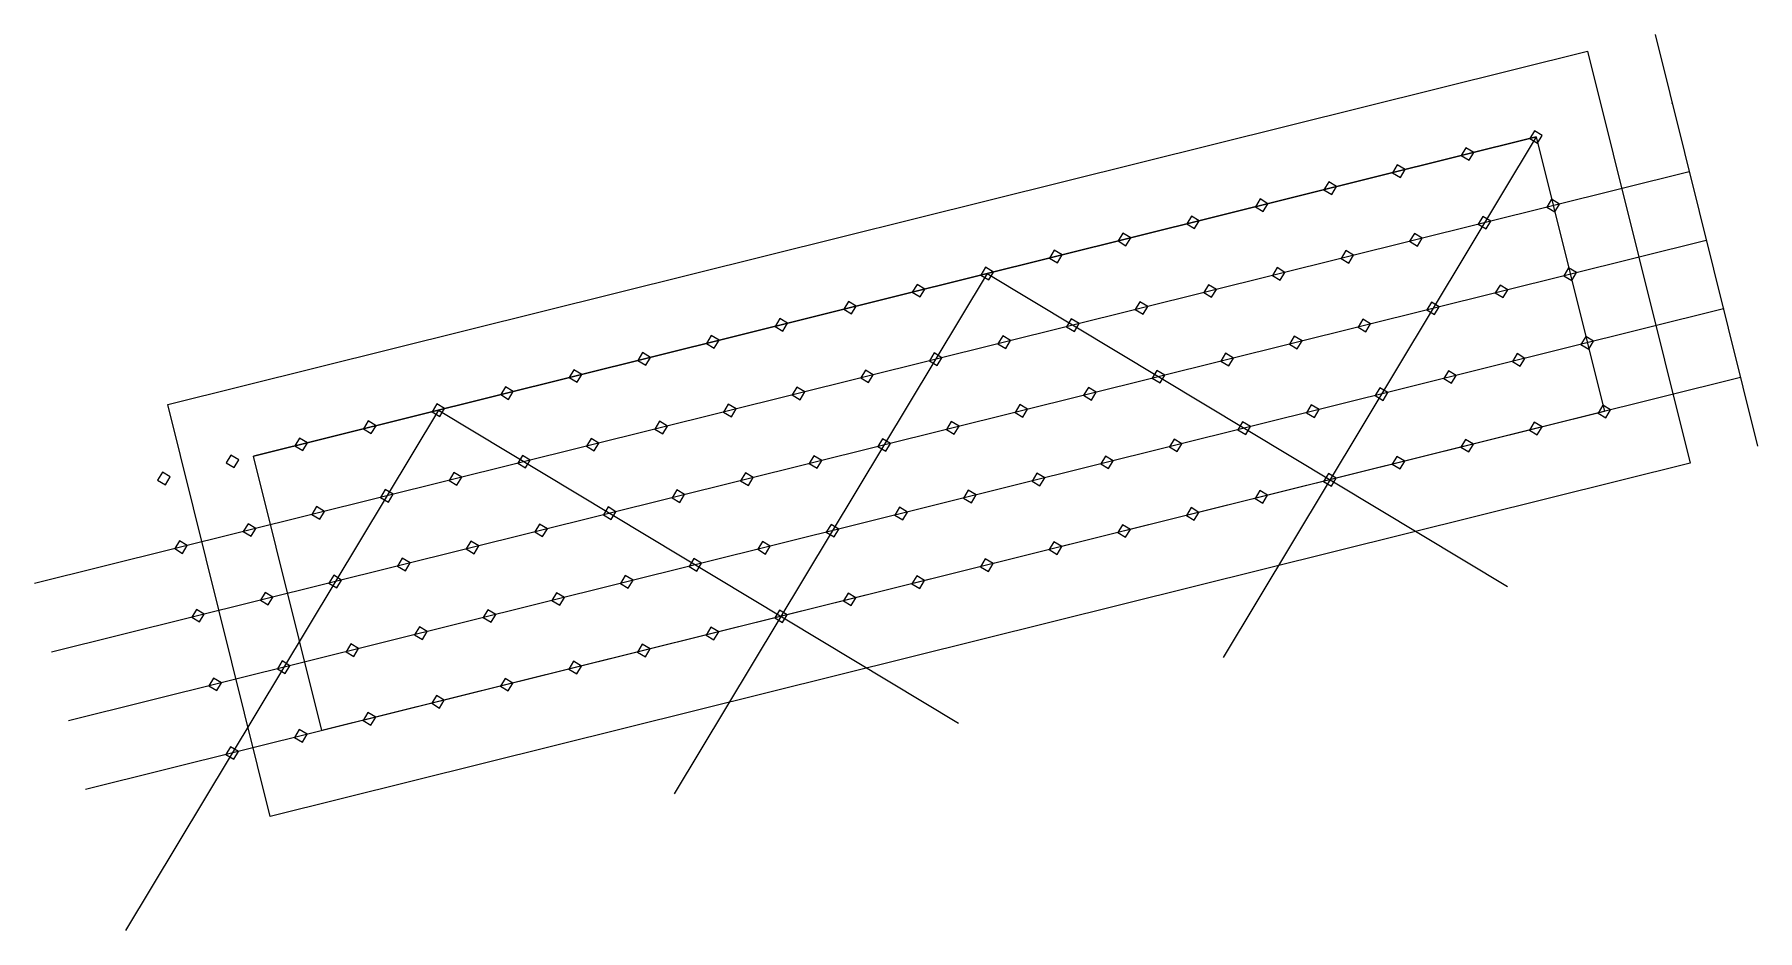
# Model space of a CAD drawing. Header units: inches. Extents: x -207898 to 3408902, y 497526 to 4632928.
# Drawn here: x 274736 to 289806, y 516400 to 524234 of the extents above; entities that cross this region are included whole.
import ezdxf

# ---------------------------------------------------------------- set-up
doc = ezdxf.new("R2010")
doc.units = ezdxf.units.IN
doc.header["$MEASUREMENT"] = 0
doc.layers.add('48-TITLE', color=7, linetype='Continuous')
doc.layers.add('A-Plaster', color=1, linetype='Continuous')

msp = doc.modelspace()

# ---------------------------------------------------------------- linework, layer by layer
at = {"layer": '48-TITLE'}
for p, q in [((287868.7, 523338.2, 0), (276652.3, 520547.6, 0)), ((289208.6, 523034.4, 0), (274735.8, 519433.5, 0)), ((289357.9, 522434.3, 0), (274885.1, 518833.5, 0)), ((289507.2, 521834.3, 0), (275034.3, 518233.5, 0)), ((289656.5, 521234.2, 0), (275183.6, 517633.4, 0))]:
    msp.add_line(p, q, dxfattribs=at)
at = {"layer": '48-TITLE', "elevation": 0}
for points in [[(287882.4, 523283.3), (287923.6, 523351.8), (287855.1, 523393.1), (287813.8, 523324.5)], [(287282.3, 523134), (287323.6, 523202.5), (287255, 523243.8), (287213.8, 523175.2)], [(286682.3, 522984.7), (286723.5, 523053.3), (286655, 523094.5), (286613.7, 523025.9)], [(286082.2, 522835.4), (286123.5, 522904), (286054.9, 522945.2), (286013.7, 522876.7)], [(285482.2, 522686.1), (285523.4, 522754.7), (285454.9, 522795.9), (285413.7, 522727.4)], [(288031.7, 522683.2), (288072.9, 522751.8), (288004.3, 522793), (287963.1, 522724.5)], [(284882.2, 522536.8), (284923.4, 522605.4), (284854.9, 522646.6), (284813.6, 522578.1)], [(287431.6, 522534), (287472.9, 522602.5), (287404.3, 522643.7), (287363.1, 522575.2)], [(284282.1, 522387.6), (284323.4, 522456.1), (284254.8, 522497.3), (284213.6, 522428.8)], [(286831.6, 522384.7), (286872.8, 522453.2), (286804.3, 522494.5), (286763, 522425.9)], [(283682.1, 522238.3), (283723.3, 522306.8), (283654.8, 522348.1), (283613.5, 522279.5)], [(286231.5, 522235.4), (286272.8, 522303.9), (286204.2, 522345.2), (286163, 522276.6)], [(283082, 522089), (283123.3, 522157.5), (283054.7, 522198.8), (283013.5, 522130.2)], [(285631.5, 522086.1), (285672.7, 522154.6), (285604.2, 522195.9), (285562.9, 522127.3)], [(288180.9, 522083.2), (288222.2, 522151.8), (288153.6, 522193), (288112.4, 522124.4)], [(282482, 521939.7), (282523.2, 522008.2), (282454.7, 522049.5), (282413.5, 521980.9)], [(285031.5, 521936.8), (285072.7, 522005.4), (285004.1, 522046.6), (284962.9, 521978)], [(287580.9, 521933.9), (287622.1, 522002.5), (287553.6, 522043.7), (287512.4, 521975.2)], [(281882, 521790.4), (281923.2, 521858.9), (281854.6, 521900.2), (281813.4, 521831.6)], [(284431.4, 521787.5), (284472.7, 521856.1), (284404.1, 521897.3), (284362.9, 521828.7)], [(286980.9, 521784.6), (287022.1, 521853.2), (286953.6, 521894.4), (286912.3, 521825.9)], [(281281.9, 521641.1), (281323.2, 521709.7), (281254.6, 521750.9), (281213.4, 521682.3)], [(283831.4, 521638.2), (283872.6, 521706.8), (283804.1, 521748), (283762.8, 521679.5)], [(286380.8, 521635.3), (286422.1, 521703.9), (286353.5, 521745.1), (286312.3, 521676.6)], [(280681.9, 521491.8), (280723.1, 521560.4), (280654.6, 521601.6), (280613.3, 521533.1)], [(283231.3, 521488.9), (283272.6, 521557.5), (283204, 521598.7), (283162.8, 521530.2)], [(285780.8, 521486), (285822, 521554.6), (285753.5, 521595.8), (285712.2, 521527.3)], [(288330.2, 521483.2), (288371.5, 521551.7), (288302.9, 521593), (288261.7, 521524.4)], [(280081.8, 521342.5), (280123.1, 521411.1), (280054.5, 521452.3), (280013.3, 521383.8)], [(282631.3, 521339.6), (282672.5, 521408.2), (282604, 521449.4), (282562.7, 521380.9)], [(285180.7, 521336.8), (285222, 521405.3), (285153.4, 521446.5), (285112.2, 521378)], [(287730.2, 521333.9), (287771.4, 521402.4), (287702.9, 521443.7), (287661.6, 521375.1)], [(279481.8, 521193.2), (279523, 521261.8), (279454.5, 521303), (279413.2, 521234.5)], [(282031.3, 521190.4), (282072.5, 521258.9), (282003.9, 521300.1), (281962.7, 521231.6)], [(284580.7, 521187.5), (284621.9, 521256), (284553.4, 521297.3), (284512.2, 521228.7)], [(287130.2, 521184.6), (287171.4, 521253.1), (287102.8, 521294.4), (287061.6, 521225.8)], [(278881.8, 521043.9), (278923, 521112.5), (278854.4, 521153.7), (278813.2, 521085.2)], [(281431.2, 521041.1), (281472.4, 521109.6), (281403.9, 521150.9), (281362.7, 521082.3)], [(283980.7, 521038.2), (284021.9, 521106.7), (283953.3, 521148), (283912.1, 521079.4)], [(286530.1, 521035.3), (286571.4, 521103.8), (286502.8, 521145.1), (286461.6, 521076.5)], [(278281.7, 520894.7), (278323, 520963.2), (278254.4, 521004.4), (278213.2, 520935.9)], [(280831.2, 520891.8), (280872.4, 520960.3), (280803.9, 521001.6), (280762.6, 520933)], [(283380.6, 520888.9), (283421.9, 520957.4), (283353.3, 520998.7), (283312.1, 520930.1)], [(285930.1, 520886), (285971.3, 520954.6), (285902.8, 520995.8), (285861.5, 520927.2)], [(288479.5, 520883.1), (288520.8, 520951.7), (288452.2, 520992.9), (288411, 520924.4)], [(277681.7, 520745.4), (277722.9, 520813.9), (277654.4, 520855.2), (277613.1, 520786.6)], [(280231.1, 520742.5), (280272.4, 520811), (280203.8, 520852.3), (280162.6, 520783.7)], [(282780.6, 520739.6), (282821.8, 520808.2), (282753.3, 520849.4), (282712, 520780.8)], [(285330, 520736.7), (285371.3, 520805.3), (285302.7, 520846.5), (285261.5, 520778)], [(287879.5, 520733.8), (287920.7, 520802.4), (287852.2, 520843.6), (287810.9, 520775.1)], [(277081.6, 520596.1), (277122.9, 520664.6), (277054.3, 520705.9), (277013.1, 520637.3)], [(279631.1, 520593.2), (279672.3, 520661.7), (279603.8, 520703), (279562.5, 520634.4)], [(282180.5, 520590.3), (282221.8, 520658.9), (282153.2, 520700.1), (282112, 520631.5)], [(284730, 520587.4), (284771.2, 520656), (284702.7, 520697.2), (284661.4, 520628.7)], [(287279.4, 520584.5), (287320.7, 520653.1), (287252.1, 520694.3), (287210.9, 520625.8)], [(276481.6, 520446.8), (276522.8, 520515.3), (276454.3, 520556.6), (276413, 520488)], [(279031, 520443.9), (279072.3, 520512.5), (279003.7, 520553.7), (278962.5, 520485.1)], [(281580.5, 520441), (281621.7, 520509.6), (281553.2, 520550.8), (281511.9, 520482.3)], [(284130, 520438.1), (284171.2, 520506.7), (284102.6, 520547.9), (284061.4, 520479.4)], [(286679.4, 520435.3), (286720.6, 520503.8), (286652.1, 520545), (286610.9, 520476.5)], [(275881.6, 520297.5), (275922.8, 520366.1), (275854.2, 520407.3), (275813, 520338.7)], [(278431, 520294.6), (278472.2, 520363.2), (278403.7, 520404.4), (278362.5, 520335.9)], [(280980.5, 520291.7), (281021.7, 520360.3), (280953.1, 520401.5), (280911.9, 520333)], [(283529.9, 520288.8), (283571.1, 520357.4), (283502.6, 520398.6), (283461.4, 520330.1)], [(286079.4, 520286), (286120.6, 520354.5), (286052, 520395.8), (286010.8, 520327.2)], [(277831, 520145.3), (277872.2, 520213.9), (277803.7, 520255.1), (277762.4, 520186.6)], [(280380.4, 520142.4), (280421.7, 520211), (280353.1, 520252.2), (280311.9, 520183.7)], [(282929.9, 520139.6), (282971.1, 520208.1), (282902.6, 520249.4), (282861.3, 520180.8)], [(285479.3, 520136.7), (285520.6, 520205.2), (285452, 520246.5), (285410.8, 520177.9)], [(277230.9, 519996), (277272.2, 520064.6), (277203.6, 520105.8), (277162.4, 520037.3)], [(279780.4, 519993.2), (279821.6, 520061.7), (279753.1, 520102.9), (279711.8, 520034.4)], [(282329.8, 519990.3), (282371.1, 520058.8), (282302.5, 520100.1), (282261.3, 520031.5)], [(284879.3, 519987.4), (284920.5, 520055.9), (284852, 520097.2), (284810.7, 520028.6)], [(276630.9, 519846.8), (276672.1, 519915.3), (276603.6, 519956.5), (276562.3, 519888)], [(279180.3, 519843.9), (279221.6, 519912.4), (279153, 519953.7), (279111.8, 519885.1)], [(281729.8, 519841), (281771, 519909.5), (281702.5, 519950.8), (281661.2, 519882.2)], [(284279.2, 519838.1), (284320.5, 519906.7), (284251.9, 519947.9), (284210.7, 519879.3)], [(276030.8, 519697.5), (276072.1, 519766), (276003.5, 519807.3), (275962.3, 519738.7)], [(278580.3, 519694.6), (278621.5, 519763.1), (278553, 519804.4), (278511.7, 519735.8)], [(281129.7, 519691.7), (281171, 519760.2), (281102.4, 519801.5), (281061.2, 519732.9)], [(283679.2, 519688.8), (283720.4, 519757.4), (283651.9, 519798.6), (283610.6, 519730)], [(277980.3, 519545.3), (278021.5, 519613.8), (277952.9, 519655.1), (277911.7, 519586.5)], [(280529.7, 519542.4), (280570.9, 519611), (280502.4, 519652.2), (280461.2, 519583.6)], [(283079.2, 519539.5), (283120.4, 519608.1), (283051.8, 519649.3), (283010.6, 519580.8)], [(277380.2, 519396), (277421.5, 519464.6), (277352.9, 519505.8), (277311.7, 519437.2)], [(279929.7, 519393.1), (279970.9, 519461.7), (279902.4, 519502.9), (279861.1, 519434.4)], [(282479.1, 519390.2), (282520.4, 519458.8), (282451.8, 519500), (282410.6, 519431.5)], [(276780.2, 519246.7), (276821.4, 519315.3), (276752.9, 519356.5), (276711.6, 519287.9)], [(279329.6, 519243.8), (279370.9, 519312.4), (279302.3, 519353.6), (279261.1, 519285.1)], [(281879.1, 519240.9), (281920.3, 519309.5), (281851.8, 519350.7), (281810.5, 519282.2)], [(276180.1, 519097.4), (276221.4, 519166), (276152.8, 519207.2), (276111.6, 519138.7)], [(278729.6, 519094.5), (278770.8, 519163.1), (278702.3, 519204.3), (278661, 519135.8)], [(281279, 519091.7), (281320.3, 519160.2), (281251.7, 519201.4), (281210.5, 519132.9)], [(278129.5, 518945.2), (278170.8, 519013.8), (278102.2, 519055), (278061, 518986.5)], [(280679, 518942.4), (280720.2, 519010.9), (280651.7, 519052.2), (280610.4, 518983.6)], [(277529.5, 518796), (277570.7, 518864.5), (277502.2, 518905.7), (277461, 518837.2)], [(280079, 518793.1), (280120.2, 518861.6), (280051.6, 518902.9), (280010.4, 518834.3)], [(276929.5, 518646.7), (276970.7, 518715.2), (276902.1, 518756.5), (276860.9, 518687.9)], [(279478.9, 518643.8), (279520.2, 518712.3), (279451.6, 518753.6), (279410.4, 518685)], [(276329.4, 518497.4), (276370.7, 518565.9), (276302.1, 518607.2), (276260.9, 518538.6)], [(278878.9, 518494.5), (278920.1, 518563), (278851.6, 518604.3), (278810.3, 518535.7)], [(278278.8, 518345.2), (278320.1, 518413.8), (278251.5, 518455), (278210.3, 518386.4)], [(277678.8, 518195.9), (277720, 518264.5), (277651.5, 518305.7), (277610.2, 518237.2)], [(277078.8, 518046.6), (277120, 518115.2), (277051.4, 518156.4), (277010.2, 518087.9)], [(276478.7, 517897.3), (276520, 517965.9), (276451.4, 518007.1), (276410.2, 517938.6)]]:
    msp.add_lwpolyline(points, close=True, dxfattribs=at)
at = {"layer": 'A-Plaster'}
for p, q in [((288910.1, 524234.4, 0), (289805.8, 520634.2, 0)), ((287868.7, 523338.2, 0), (285131.8, 518788.4, 0)), ((283068.4, 522143.9, 0), (280331.5, 517594.1, 0)), ((283068.4, 522143.9, 0), (287618.2, 519407, 0)), ((278268.1, 520949.6, 0), (275531.2, 516399.7, 0)), ((278268.1, 520949.6, 0), (282817.9, 518212.7, 0))]:
    msp.add_line(p, q, dxfattribs=at)
at = {"layer": 'A-Plaster', "elevation": 0}
for points in [[(275903, 520998.3), (288319.5, 524087.5), (289215.2, 520487.3), (276798.7, 517398.1)], [(276652.3, 520547.6), (287868.7, 523338.2), (288465.9, 520938), (277249.5, 518147.4)]]:
    msp.add_lwpolyline(points, close=True, dxfattribs=at)
at = {"layer": 'A-Plaster'}
for p in [(289059.3, 523634.4, 0), (289208.6, 523034.4, 0), (289357.9, 522434.3, 0), (289507.2, 521834.3, 0), (289656.5, 521234.2, 0)]:
    msp.add_point(p, dxfattribs=at)

doc.saveas('drawing.dxf')
